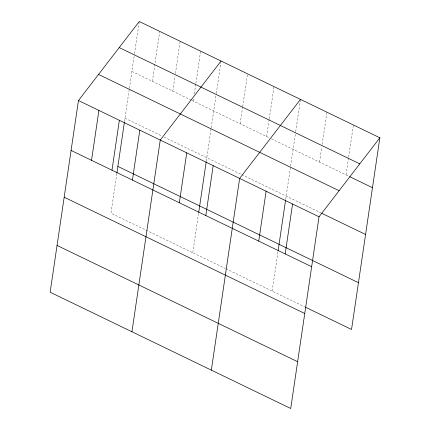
<?xml version="1.0" encoding="UTF-8"?>
<svg xmlns="http://www.w3.org/2000/svg" width="430" height="430" viewBox="0 0 430 430"><rect width="100%" height="100%" fill="white"/><g stroke="black" fill="none" stroke-linecap="round" stroke-linejoin="round"><path stroke-width="0.32" stroke-dasharray="2.15 1.61" d="M116.82 173.559L110.967 213.199L225.245 268.433M124.523 121.416L129.312 88.956M129.409 88.306L134.429 54.336M134.525 53.68L139.18 22.156M152.354 81.297L159.724 31.385M172.801 91.181L175.031 76.072M175.424 73.449L180.175 41.269M193.253 101.061L193.736 97.777M194.317 93.837L195.774 83.99M195.87 83.329L200.622 51.148M192.764 252.732L198.617 213.092M206.319 160.949L211.108 128.495M211.205 127.844L216.225 93.869M216.322 93.213L220.977 61.689M240.166 123.738L242.59 107.317M242.687 106.661L247.535 73.826M266.627 136.525L269.153 119.454M269.25 118.793L274.001 86.613M272.158 291.105L278.011 251.464M285.708 199.321L290.503 166.861M290.599 166.211L295.614 132.241M295.711 131.585L300.366 100.061M319.554 162.11L321.785 147.001M322.172 144.378L326.929 112.198M346.021 174.897L348.542 157.821M348.639 157.165L353.39 124.985M131.903 71.412L191.447 100.19M192.049 100.48L269.035 137.691M271.443 138.852L349.026 176.354M124.996 118.202L161.685 135.934M164.088 137.095L241.074 174.306M241.676 174.596L321.065 212.968M225.841 268.723L304.633 306.805"/><path stroke-width="0.64" d="M78.454 100.523L50.143 292.223L290.723 408.5L319.033 216.801L379.857 137.777L139.277 21.5L78.454 100.523L319.033 216.801M91.531 160.32L98.905 110.408M111.983 170.199L119.352 120.293M116.917 172.908L124.426 122.061M132.429 180.084L139.804 130.172M131.94 331.756L160.25 140.056L221.074 61.033M179.342 202.761L186.717 152.849M198.714 212.441L206.223 161.594M205.809 215.548L213.178 165.636M211.334 370.128L239.639 178.428L300.462 99.405M258.736 241.133L266.106 191.221M278.102 250.814L285.611 199.966M285.197 253.92L292.567 204.008M379.857 137.777L351.546 329.477L305.236 307.095M119.207 47.579L359.781 163.857M349.628 176.644L372.482 187.69M98.524 74.444L339.103 190.721M321.667 213.258L365.575 234.479M117.879 166.41L358.453 282.687M71.084 150.435L311.664 266.713M64.172 197.225L304.752 313.502M57.056 245.433L297.635 361.711"/></g></svg>
